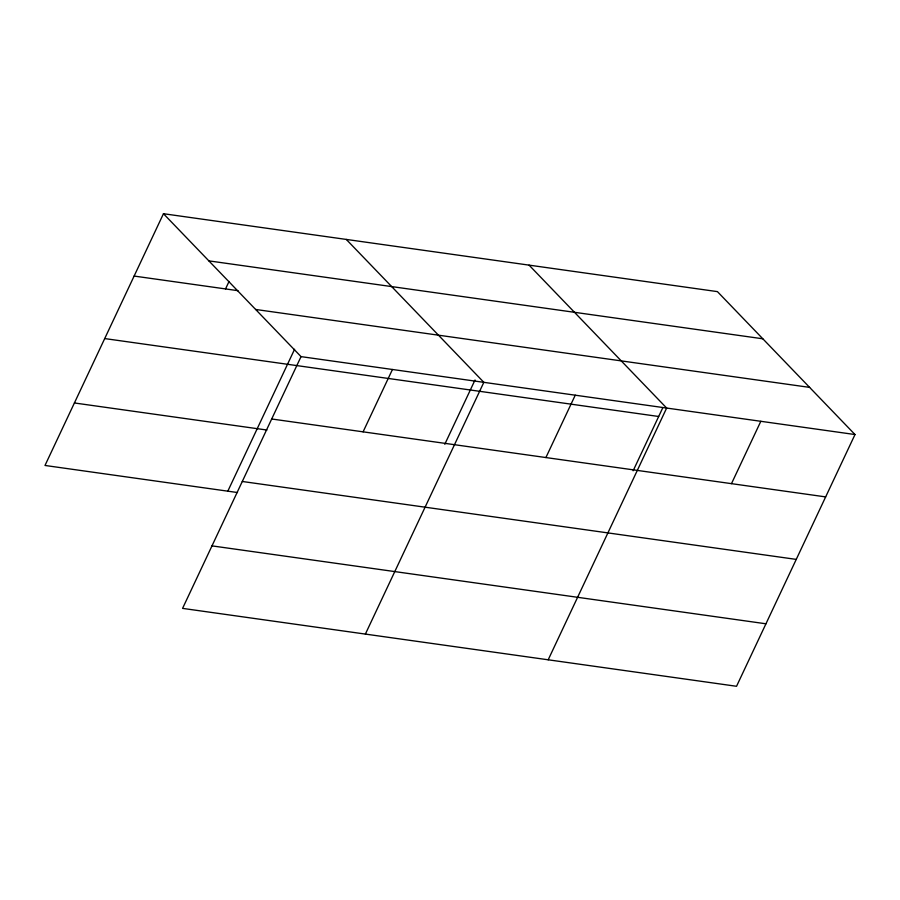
<?xml version="1.0" encoding="UTF-8"?>
<svg xmlns="http://www.w3.org/2000/svg" width="900" height="900" viewBox="0 0 900 900"><rect width="100%" height="100%" fill="white"/><g stroke="black" fill="none" stroke-linecap="round" stroke-linejoin="round"><path stroke-width="1.35" d="M163.463 213.716L301.039 356.625L182.576 608.377L736.538 686.284L855 434.543L717.424 291.623L163.463 213.716L45 465.457L237.499 492.536M225.529 288.923L229.05 281.441M227.812 491.175L294.581 349.279M363.094 431.831L392.445 369.484M444.78 444.285L475.031 379.991M365.377 634.084L483.84 382.331L346.275 239.422M545.906 457.549L575.246 395.19M633.127 470.779L662.794 407.734M548.19 659.801L666.653 408.049L529.076 265.14M731.486 483.649L760.826 421.29M208.868 260.876L762.829 338.794M134.123 276.064L237.994 290.678M255.634 309.465L809.606 387.382M301.039 356.625L855 434.543M104.715 338.569L658.676 416.486M271.699 418.984L825.66 496.901M74.407 402.964L266.918 430.031M242.28 481.478L796.252 559.395M211.984 545.873L765.945 623.79"/></g></svg>
